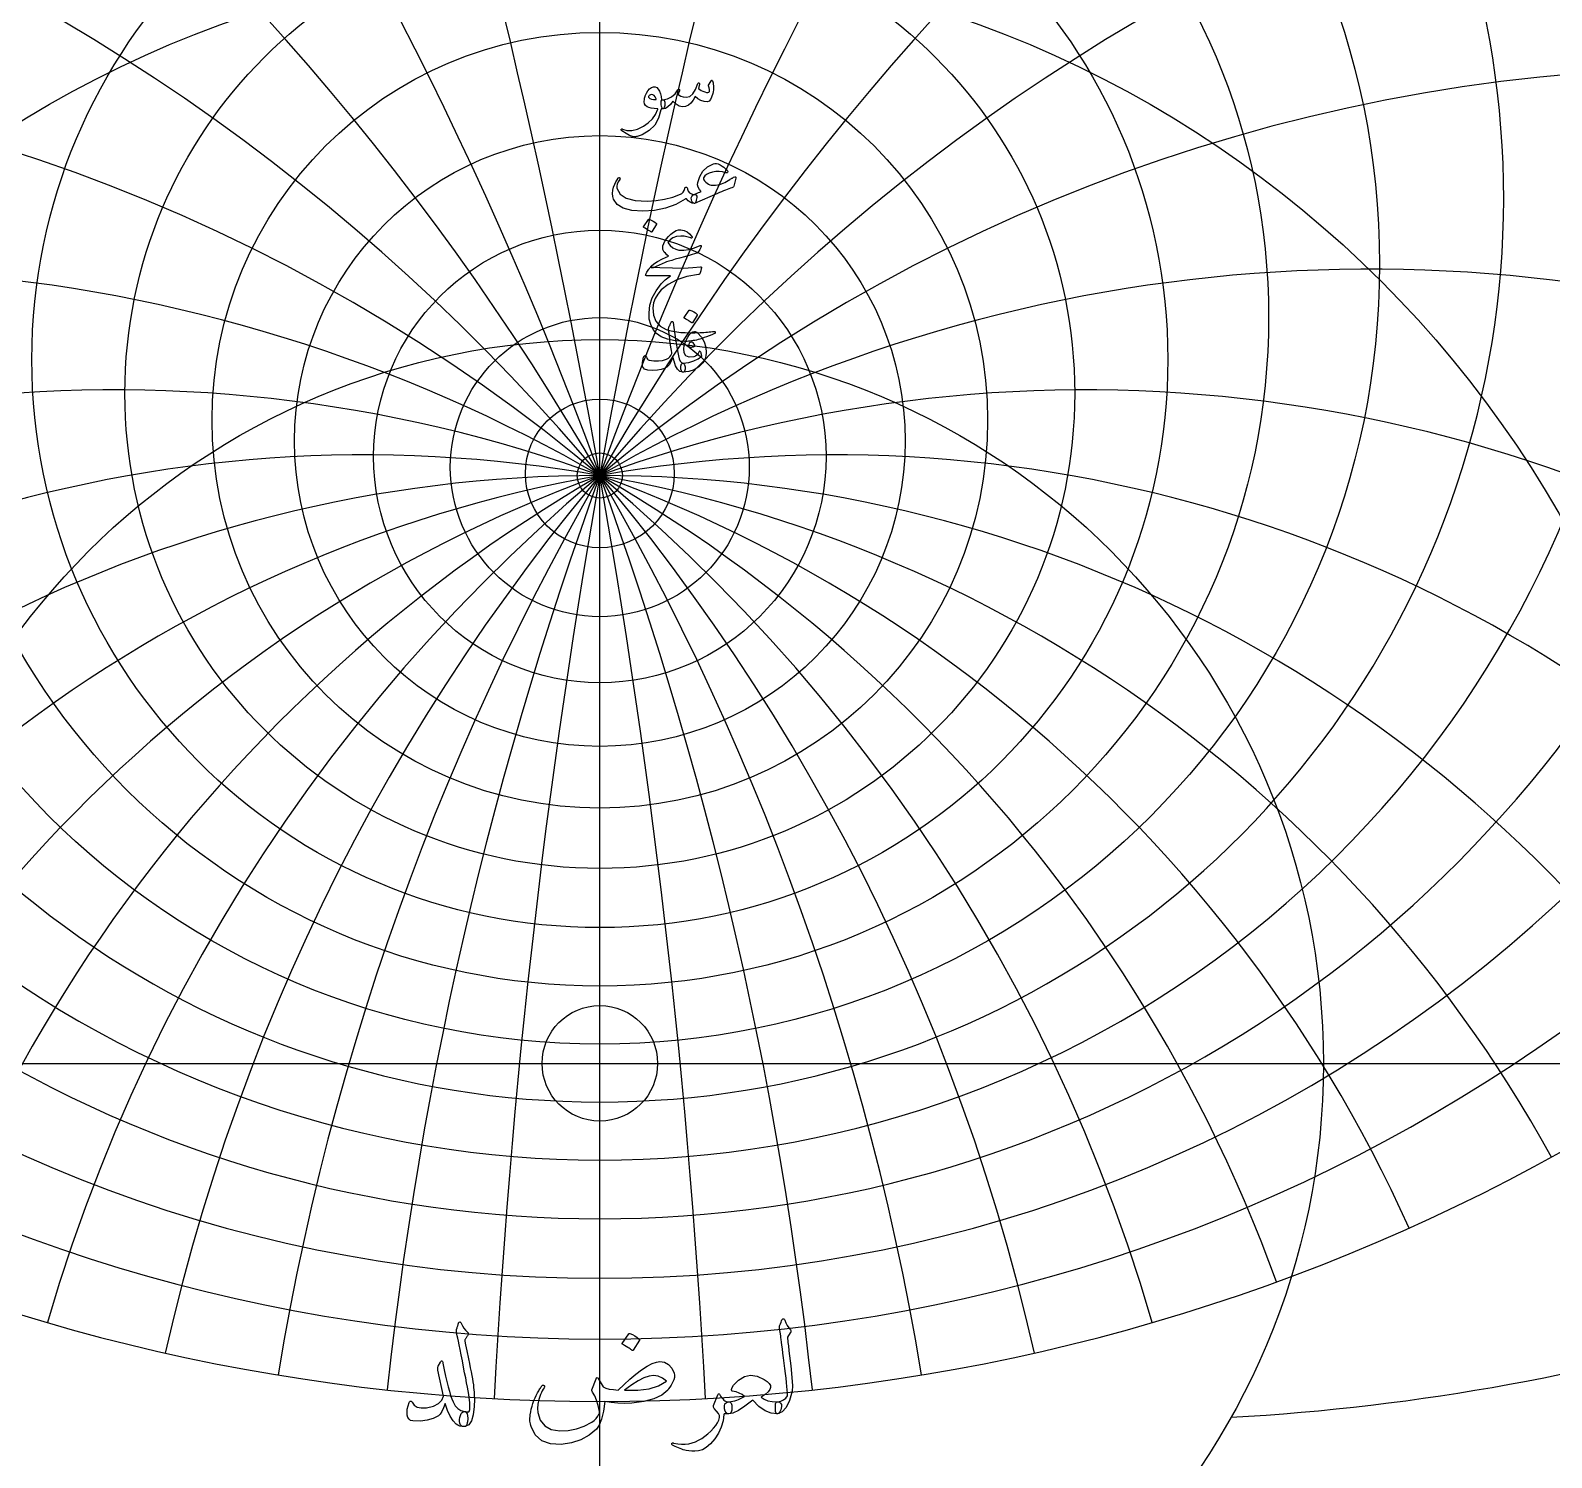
# Model space of a CAD drawing. Header units: millimetres. Extents: x -59 to 59, y -59 to 61.
# Drawn here: x -19.7 to 33, y -13.7 to 35.8 of the extents above; entities that cross this region are included whole.
import ezdxf

# ---------------------------------------------------------------- set-up
doc = ezdxf.new("R2010")
doc.units = ezdxf.units.MM
for name, color, linetype in [('CUT_INNER', 6, 'Continuous'), ('ENGRAVE', 7, 'Continuous'), ('ENGRAVE_FINE', 8, 'Continuous'), ('TEXT', 5, 'Continuous')]:
    doc.layers.add(name, color=color, linetype=linetype)

msp = doc.modelspace()

# ---------------------------------------------------------------- linework, layer by layer
at = {"layer": 'CUT_INNER'}
msp.add_circle((0, 0), 2, dxfattribs=at)
at = {"layer": 'ENGRAVE'}
for points in [[(0, -58.5), (0, 58.5)], [(-58.5, 0), (58.5, 0)]]:
    msp.add_lwpolyline(points, dxfattribs=at)
for centre, radius in [((0, 0), 58.5), ((0, 27.6786), 27.0102), ((0, 25.8456), 23.1678), ((0, 24.3767), 19.6749), ((0, 23.2031), 16.4509), ((0, 0), 38.2935), ((0, 22.275), 13.4343), ((0, 21.5563), 10.5758), ((0, 21.0209), 7.8354), ((0, 20.6504), 5.1789), ((0, 0), 25.0665), ((0, 20.4328), 2.5763), ((0, 20.361), 0.78)]:
    msp.add_circle(centre, radius, dxfattribs=at)
for centre, radius, start, end in [((0, 29.9726), 31.3098, 124.67142, 55.32858), ((0, 32.8665), 36.2168, 154.35329, 25.64671), ((0, 36.5657), 41.9475, 173.9072, 6.0928), ((0, 41.3851), 48.8286, 189.61021, 350.38979), ((0, 47.8314), 57.3791, 203.149886, 336.850114), ((0, -25.8293), 46.1903, 34, 146), ((0, -25.8293), 46.1903, 34, 146), ((0, 56.7724), 68.4799, 215.274728, 324.725272), ((17.5521, 65.5053), 77.8808, 273.175321, 301.716444)]:
    msp.add_arc(centre, radius, start, end, dxfattribs=at)
at = {"layer": 'ENGRAVE_FINE'}
for centre, radius, start, end in [((-261.9581, -25.8293), 265.9992, 3.064361, 18.309788), ((-261.9581, -25.8293), 265.9992, 3.064361, 18.309788), ((261.9581, -25.8293), 265.9992, 161.690212, 176.935639), ((261.9581, -25.8293), 265.9992, 161.690212, 176.935639), ((-126.9068, -25.8293), 135.0514, 6.171493, 36.94293), ((-126.9068, -25.8293), 135.0514, 6.171493, 36.94293), ((126.9068, -25.8293), 135.0514, 143.05707, 173.828507), ((126.9068, -25.8293), 135.0514, 143.05707, 173.828507), ((-80.0039, -25.8293), 92.3806, 9.366458, 56.253005), ((-80.0039, -25.8293), 92.3806, 9.366458, 56.253005), ((80.0039, -25.8293), 92.3806, 123.746995, 170.633542), ((80.0039, -25.8293), 92.3806, 123.746995, 170.633542), ((-55.0474, -25.8293), 71.8593, 12.699146, 76.647274), ((-55.0474, -25.8293), 71.8593, 12.699146, 76.647274), ((55.0474, -25.8293), 71.8593, 103.352726, 167.300854), ((55.0474, -25.8293), 71.8593, 103.352726, 167.300854), ((-38.7582, -25.8293), 60.2971, 16.227346, 98.578162), ((-38.7582, -25.8293), 60.2971, 16.227346, 98.578162), ((38.7582, -25.8293), 60.2971, 81.421838, 163.772654), ((38.7582, -25.8293), 60.2971, 81.421838, 163.772654), ((-26.668, -25.8293), 53.3359, 20.02075, 122.41857), ((-26.668, -25.8293), 53.3359, 20.02075, 122.41857), ((26.668, -25.8293), 53.3359, 57.58143, 159.97925), ((26.668, -25.8293), 53.3359, 57.58143, 159.97925), ((-16.8119, -25.8293), 49.1547, 24.16642, 132.82508), ((-16.8119, -25.8293), 49.1547, 24.16642, 132.82508), ((16.8119, -25.8293), 49.1547, 47.17492, 155.83358), ((16.8119, -25.8293), 49.1547, 47.17492, 155.83358), ((-8.1446, -25.8293), 46.9028, 28.77658, 139.96101), ((-8.1446, -25.8293), 46.9028, 28.77658, 139.96101), ((8.1446, -25.8293), 46.9028, 40.03899, 151.22342), ((8.1446, -25.8293), 46.9028, 40.03899, 151.22342), ((0, 126.8976), 145.5746, 246.464598, 293.535402)]:
    msp.add_arc(centre, radius, start, end, dxfattribs=at)
at = {"layer": 'TEXT'}
for points in [[(2.1191, 33.0235), (2.038, 32.7387), (1.902, 32.5002), (1.711, 32.308), (1.4652, 32.162), (1.4308, 32.1472), (1.3968, 32.1339), (1.3633, 32.1221), (1.3302, 32.1119), (1.2978, 32.1033), (1.2662, 32.0967), (1.2355, 32.0921), (1.2057, 32.0894), (1.1313, 32.1), (1.0327, 32.1387), (0.9099, 32.2055), (0.7629, 32.3004), (0.7471, 32.314), (0.7378, 32.3272), (0.735, 32.34), (0.7386, 32.3523), (0.7469, 32.3618), (0.7577, 32.3662), (0.7711, 32.3653), (0.7871, 32.3592), (0.94, 32.3097), (1.1114, 32.3099), (1.3015, 32.3599), (1.5101, 32.4596), (1.6805, 32.5752), (1.8215, 32.7113), (1.9331, 32.8676), (2.0153, 33.0442), (2.0146, 33.0505), (2.0127, 33.0555), (2.0094, 33.0592), (2.0049, 33.0615), (1.8857, 33.0685), (1.7843, 33.0823), (1.7006, 33.1031), (1.6347, 33.1307), (1.5837, 33.1736), (1.5517, 33.2328), (1.5387, 33.3085), (1.5447, 33.4006), (1.5467, 33.4128), (1.5491, 33.4252), (1.5519, 33.4379), (1.5551, 33.4508), (1.5588, 33.4641), (1.5629, 33.478), (1.5675, 33.4926), (1.5724, 33.5078), (1.6131, 33.6067), (1.6624, 33.6886), (1.7203, 33.7537), (1.7869, 33.8019), (1.855, 33.8283), (1.9175, 33.8279), (1.9744, 33.8006), (2.0256, 33.7466), (2.0704, 33.6713), (2.1043, 33.584), (2.1275, 33.4845), (2.1398, 33.3729), (2.1466, 33.373), (2.1532, 33.3733), (2.1596, 33.3739), (2.1658, 33.3746), (2.1719, 33.3754), (2.1783, 33.3759), (2.1849, 33.3763), (2.1917, 33.3764), (2.2151, 33.3714), (2.2332, 33.3565), (2.2462, 33.3316), (2.254, 33.2968), (2.2572, 33.2585), (2.2566, 33.2198), (2.252, 33.1807), (2.2436, 33.1411), (2.2326, 33.1063), (2.2202, 33.0814), (2.2066, 33.0665), (2.1917, 33.0615), (2.126, 33.0615), (2.1255, 33.0553), (2.1242, 33.0468), (2.1221, 33.0362), (2.1191, 33.0235)], [(3.8662, 34.0476), (3.8738, 34.0527), (3.8826, 34.051), (3.8928, 34.0424), (3.9042, 34.0268), (3.9166, 34.0004), (3.9259, 33.9628), (3.9321, 33.9139), (3.9354, 33.8538), (3.9365, 33.7855), (3.9328, 33.7189), (3.9244, 33.654), (3.9112, 33.5909), (3.8727, 33.4681), (3.8299, 33.3798), (3.7827, 33.3262), (3.7313, 33.3072), (3.6095, 33.3143), (3.4969, 33.3461), (3.3933, 33.4025), (3.2988, 33.4836), (3.2339, 33.3558), (3.157, 33.2562), (3.0679, 33.1846), (2.9667, 33.1411), (2.8605, 33.1316), (2.753, 33.1584), (2.6443, 33.2216), (2.5342, 33.321), (2.4451, 33.2075), (2.3578, 33.1264), (2.2721, 33.0778), (2.1882, 33.0615), (2.1714, 33.0711), (2.1554, 33.0996), (2.1402, 33.1472), (2.126, 33.2138), (2.1208, 33.2795), (2.1294, 33.3279), (2.1519, 33.3591), (2.1882, 33.3729), (2.3478, 33.409), (2.4875, 33.4793), (2.6073, 33.5837), (2.7072, 33.7223), (2.7126, 33.7299), (2.7184, 33.7353), (2.7247, 33.7386), (2.7314, 33.7396), (2.7396, 33.7388), (2.747, 33.7362), (2.7535, 33.7319), (2.7591, 33.7258), (2.7623, 33.7072), (2.7548, 33.6756), (2.7364, 33.6311), (2.7072, 33.5736), (2.7455, 33.5293), (2.8049, 33.4966), (2.8856, 33.4756), (2.9874, 33.4663), (3.1144, 33.4929), (3.2253, 33.5796), (3.3202, 33.7265), (3.3991, 33.9334), (3.403, 33.944), (3.4078, 33.9515), (3.4134, 33.9561), (3.4199, 33.9576), (3.4296, 33.9567), (3.4381, 33.9541), (3.4452, 33.9498), (3.451, 33.9438), (3.4554, 33.9351), (3.4579, 33.9265), (3.4588, 33.9178), (3.4579, 33.9092), (3.4234, 33.7639), (3.4638, 33.728), (3.5124, 33.6964), (3.5693, 33.6692), (3.6344, 33.6462), (3.6977, 33.6313), (3.746, 33.6281), (3.779, 33.6365), (3.797, 33.6566), (3.8028, 33.6873), (3.7996, 33.731), (3.7873, 33.7876), (3.7659, 33.8573), (3.7695, 33.8769), (3.7875, 33.9152), (3.8197, 33.9721), (3.8662, 34.0476)], [(1.953, 33.411), (1.9167, 33.4743), (1.8769, 33.5191), (1.8336, 33.5453), (1.7869, 33.5528), (1.759, 33.5455), (1.7342, 33.5338), (1.7123, 33.5178), (1.6935, 33.4975), (1.6875, 33.4867), (1.6866, 33.475), (1.6909, 33.4624), (1.7004, 33.449), (1.7361, 33.4177), (1.7878, 33.3963), (1.8555, 33.3848), (1.9391, 33.3833), (1.9478, 33.385), (1.953, 33.3902), (1.9547, 33.3989), (1.953, 33.411)], [(4.7086, 30.6541), (4.6394, 30.3773), (4.6316, 30.3639), (4.6187, 30.3514), (4.6005, 30.3397), (4.5772, 30.3289), (4.5254, 30.3106), (4.4703, 30.2904), (4.4121, 30.2682), (4.3505, 30.2441), (4.2858, 30.2183), (4.2178, 30.1909), (4.1465, 30.1621), (4.072, 30.1317), (3.2763, 29.7857), (3.24, 29.7937), (3.2106, 29.8177), (3.1881, 29.8577), (3.1725, 29.9137), (3.1699, 29.9732), (3.1864, 30.0236), (3.2218, 30.0649), (3.2763, 30.0971), (3.2831, 30.1002), (3.2966, 30.1062), (3.3169, 30.1149), (3.3438, 30.1265), (3.3772, 30.1406), (3.4169, 30.1572), (3.4628, 30.1761), (3.515, 30.1974), (3.4478, 30.2664), (3.4052, 30.3419), (3.3872, 30.4238), (3.3939, 30.5122), (3.4605, 30.7226), (3.5738, 30.9006), (3.7339, 31.0461), (3.9406, 31.1592), (3.9858, 31.1698), (4.0383, 31.167), (4.0982, 31.1508), (4.1655, 31.1211), (4.2353, 31.0807), (4.2995, 31.0355), (4.3581, 30.9856), (4.4111, 30.9309), (4.426, 30.9108), (4.4327, 30.8919), (4.4312, 30.8744), (4.4215, 30.8582), (4.4068, 30.8457), (4.3903, 30.8392), (4.3722, 30.8387), (4.3523, 30.8444), (4.2487, 30.877), (4.1386, 30.8919), (4.0221, 30.8891), (3.8991, 30.8686), (3.7877, 30.8353), (3.6993, 30.7907), (3.6337, 30.735), (3.5911, 30.6679), (3.5868, 30.6381), (3.5981, 30.6039), (3.6249, 30.5654), (3.6673, 30.5226), (3.7157, 30.4837), (3.7641, 30.4534), (3.8126, 30.4318), (3.861, 30.4188), (4.0061, 30.4152), (4.1611, 30.4456), (4.3261, 30.5103), (4.501, 30.6091), (4.5199, 30.621), (4.5382, 30.6325), (4.5562, 30.6435), (4.5737, 30.6541), (4.5906, 30.664), (4.6066, 30.6731), (4.6217, 30.6813), (4.636, 30.6887), (4.6755, 30.7073), (4.7008, 30.7077), (4.7119, 30.69), (4.7086, 30.6541)], [(0.6366, 30.6645), (0.6489, 30.6779), (0.6617, 30.6835), (0.6749, 30.6813), (0.6885, 30.6714), (0.6989, 30.6584), (0.7023, 30.6437), (0.6989, 30.6273), (0.6885, 30.6091), (0.6357, 30.5274), (0.602, 30.4517), (0.5873, 30.3821), (0.5916, 30.3185), (0.6999, 30.1096), (0.9108, 29.9639), (1.2241, 29.8813), (1.6399, 29.8618), (1.9484, 29.8845), (2.2445, 29.9319), (2.5279, 30.0039), (2.7989, 30.1005), (2.8467, 30.1289), (2.8862, 30.1723), (2.9176, 30.2309), (2.9407, 30.3047), (2.9485, 30.3256), (2.9615, 30.3401), (2.9796, 30.3481), (3.003, 30.3496), (3.0196, 30.3425), (3.0315, 30.328), (3.0387, 30.3062), (3.0411, 30.277), (3.0573, 30.2048), (3.1025, 30.1507), (3.1766, 30.1148), (3.2798, 30.0971), (3.317, 30.0889), (3.342, 30.0677), (3.355, 30.0335), (3.3559, 29.9864), (3.3433, 29.8986), (3.3265, 29.8359), (3.3053, 29.7982), (3.2798, 29.7857), (3.2039, 29.7957), (3.1319, 29.8255), (3.0638, 29.8752), (2.9995, 29.9449), (2.9941, 29.9477), (2.9848, 29.9457), (2.9716, 29.939), (2.9546, 29.9276), (2.6319, 29.7459), (2.2799, 29.6162), (1.8985, 29.5383), (1.4877, 29.5124), (1.108, 29.5383), (0.813, 29.6162), (0.6028, 29.7459), (0.4774, 29.9276), (0.4489, 30.029), (0.4394, 30.1325), (0.4489, 30.2383), (0.4774, 30.3462), (0.5159, 30.4465), (0.5553, 30.533), (0.5955, 30.6057), (0.6366, 30.6645)], [(1.6849, 29.2287), (1.6892, 29.233), (1.6952, 29.2356), (1.703, 29.2365), (1.7125, 29.2356), (1.7798, 29.2084), (1.8431, 29.1751), (1.9026, 29.1357), (1.9582, 29.0903), (1.9636, 29.0834), (1.966, 29.0765), (1.9653, 29.0696), (1.9616, 29.0626), (1.799, 28.7997), (1.793, 28.7934), (1.7852, 28.7919), (1.7757, 28.7952), (1.7644, 28.8032), (1.7547, 28.8101), (1.7394, 28.8205), (1.7184, 28.8343), (1.6918, 28.8516), (1.6591, 28.8724), (1.62, 28.8966), (1.5744, 28.9242), (1.5223, 28.9554), (1.5153, 28.9606), (1.5119, 28.9658), (1.5119, 28.971), (1.5153, 28.9761)], [(3.5098, 28.3226), (3.5127, 28.2981), (3.4969, 28.2525), (3.4625, 28.1857), (3.4095, 28.0977), (3.3983, 28.0834), (3.3853, 28.0717), (3.3706, 28.0626), (3.3542, 28.0562), (3.1327, 27.9952), (2.9355, 27.9403), (2.7626, 27.8914), (2.6138, 27.8486), (2.4892, 27.812), (2.3889, 27.782), (2.3128, 27.7584), (2.2609, 27.7413), (1.8423, 27.5545), (1.8129, 27.5523), (1.7904, 27.5562), (1.7748, 27.5662), (1.7662, 27.5822), (1.7659, 27.588), (1.7688, 27.5952), (1.7746, 27.6036), (1.7835, 27.6133), (1.8687, 27.6933), (1.9962, 27.7777), (2.1662, 27.8663), (2.3785, 27.9593), (2.3208, 28.0086), (2.2721, 28.0562), (2.2326, 28.102), (2.2021, 28.1461), (2.1833, 28.1943), (2.1787, 28.2525), (2.1885, 28.3206), (2.2125, 28.3987), (2.2514, 28.48), (2.3059, 28.5613), (2.3759, 28.6426), (2.4616, 28.7239), (2.5548, 28.7942), (2.6441, 28.8424), (2.7295, 28.8685), (2.811, 28.8726), (2.9215, 28.8504), (3.0212, 28.8043), (3.11, 28.7345), (3.1881, 28.6408), (3.195, 28.6292), (3.1985, 28.6184), (3.1985, 28.6084), (3.195, 28.5993), (3.1874, 28.5909), (3.1786, 28.5864), (3.1684, 28.5857), (3.157, 28.5889), (3.106, 28.6052), (3.0571, 28.6192), (3.01, 28.6311), (2.9649, 28.6408), (2.922, 28.6482), (2.8815, 28.653), (2.8433, 28.6551), (2.8075, 28.6547), (2.6585, 28.6372), (2.5333, 28.595), (2.4319, 28.5282), (2.3543, 28.4367), (2.4369, 28.328), (2.529, 28.2473), (2.6307, 28.1948), (2.7418, 28.1703), (2.9072, 28.1686), (3.0852, 28.1945), (3.2757, 28.2482), (3.4787, 28.3295), (3.4871, 28.3316), (3.4951, 28.3312), (3.5027, 28.3282), (3.5098, 28.3226)], [(2.0741, 27.5649), (2.518, 27.5493), (2.9018, 27.5476), (3.2255, 27.5597), (3.4891, 27.5856), (3.4972, 27.5866), (3.5042, 27.5861), (3.5102, 27.584), (3.515, 27.5805), (3.5186, 27.5756), (3.5207, 27.5696), (3.5212, 27.5626), (3.5202, 27.5545), (3.5134, 27.5229), (3.5068, 27.494), (3.5004, 27.4676), (3.4943, 27.4438), (3.4883, 27.4226), (3.4826, 27.404), (3.4771, 27.388), (3.4718, 27.3746), (3.4605, 27.3532), (3.4476, 27.3374), (3.4329, 27.3272), (3.4164, 27.3227), (3.0168, 27.2503), (2.6691, 27.1367), (2.3733, 26.9821), (2.1294, 26.7865), (2.0062, 26.6457), (1.9167, 26.4967), (1.8609, 26.3395), (1.8388, 26.1741), (1.86, 25.9144), (1.9443, 25.7027), (2.0918, 25.539), (2.3024, 25.4233), (2.4116, 25.3883), (2.5316, 25.3593), (2.6624, 25.3364), (2.8041, 25.3196), (2.9563, 25.3085), (3.1189, 25.3031), (3.2919, 25.3033), (3.4752, 25.3092), (3.5404, 25.3128), (3.6046, 25.317), (3.6676, 25.3215), (3.7295, 25.3265), (3.79, 25.3319), (3.8485, 25.3377), (3.905, 25.344), (3.9596, 25.3507), (3.9763, 25.3516), (3.9881, 25.3472), (3.9953, 25.3377), (3.9977, 25.323), (3.9964, 25.3059), (3.9925, 25.2927), (3.986, 25.2834), (3.9769, 25.278), (3.8792, 25.2367), (3.7866, 25.1993), (3.6993, 25.1658), (3.6171, 25.1362), (3.5403, 25.1102), (3.4692, 25.0878), (3.4037, 25.0687), (3.3438, 25.0532), (3.2875, 25.0417), (3.2326, 25.0315), (3.1793, 25.0227), (3.1275, 25.0151), (3.0771, 25.0093), (3.0277, 25.0056), (2.9793, 25.0041), (2.9321, 25.0047), (2.6095, 25.0298), (2.3405, 25.0843), (2.1251, 25.1682), (1.9634, 25.2815), (1.8447, 25.4231), (1.7618, 25.5885), (1.7149, 25.7777), (1.7039, 25.9907), (1.7378, 26.255), (1.8189, 26.5114), (1.9471, 26.7601), (2.1225, 27.001), (2.1911, 27.0738), (2.2687, 27.1437), (2.3554, 27.2105), (2.4512, 27.2743), (1.6139, 27.2812), (1.5938, 27.2898), (1.5854, 27.3054), (1.5886, 27.3279), (1.6036, 27.3573), (1.6317, 27.4001), (1.6572, 27.4386), (1.6801, 27.4728), (1.7004, 27.5026), (1.7182, 27.5279), (1.7333, 27.5485), (1.7458, 27.5642), (1.7558, 27.5753), (1.7783, 27.5772), (1.8388, 27.5761), (1.9374, 27.572), (2.0741, 27.5649)], [(3.093, 26.0835), (3.0973, 26.0879), (3.1033, 26.0905), (3.1111, 26.0913), (3.1206, 26.0905), (3.1879, 26.0632), (3.2512, 26.0299), (3.3107, 25.9906), (3.3663, 25.9452), (3.3717, 25.9382), (3.3741, 25.9313), (3.3734, 25.9244), (3.3697, 25.9175), (3.2071, 25.6545), (3.2011, 25.6483), (3.1933, 25.6468), (3.1838, 25.65), (3.1725, 25.658), (3.1628, 25.6649), (3.1474, 25.6753), (3.1265, 25.6891), (3.0999, 25.7064), (3.0672, 25.7272), (3.0281, 25.7514), (2.9825, 25.7791), (2.9303, 25.8102), (2.9234, 25.8154), (2.92, 25.8206), (2.92, 25.8258), (2.9234, 25.831)], [(2.8785, 24.2499), (2.9035, 24.2378), (2.9234, 24.2188), (2.9381, 24.1928), (2.9476, 24.16), (2.9539, 24.1193), (2.9554, 24.0804), (2.9522, 24.0432), (2.9442, 24.0077), (2.9323, 23.9775), (2.9174, 23.9558), (2.8994, 23.9429), (2.8785, 23.9385), (2.7749, 23.9673), (2.689, 24.0397), (2.6209, 24.1559), (2.5705, 24.3156), (2.5641, 24.3432), (2.5584, 24.3671), (2.5537, 24.3873), (2.5498, 24.4039), (2.5468, 24.4167), (2.5446, 24.4259), (2.5433, 24.4314), (2.5429, 24.4333), (2.5377, 24.4434), (2.5325, 24.4463), (2.5273, 24.4417), (2.5221, 24.4298), (2.4633, 24.2971), (2.3976, 24.1928), (2.3249, 24.1172), (2.2453, 24.07), (2.1299, 24.0337), (1.9945, 24.0112), (1.8393, 24.0025), (1.6641, 24.0077), (1.5471, 24.0438), (1.4833, 24.1314), (1.4727, 24.2705), (1.5153, 24.461), (1.5251, 24.4839), (1.537, 24.5007), (1.551, 24.5116), (1.5672, 24.5163), (1.5832, 24.5148), (1.5966, 24.5068), (1.6075, 24.4923), (1.6157, 24.4713), (1.6332, 24.4266), (1.6546, 24.3926), (1.6799, 24.3695), (1.7091, 24.3572), (1.8728, 24.3321), (2.0282, 24.3295), (2.1755, 24.3494), (2.3145, 24.3918), (2.3749, 24.4233), (2.4244, 24.4661), (2.4631, 24.5202), (2.491, 24.5855), (2.4892, 24.6164), (2.4806, 24.6884), (2.465, 24.8015), (2.4425, 24.9557), (2.4311, 25.0382), (2.4209, 25.1127), (2.412, 25.1792), (2.4045, 25.2377), (2.398, 25.2877), (2.3924, 25.3289), (2.3876, 25.3612), (2.3837, 25.3847), (2.3805, 25.4206), (2.3811, 25.4522), (2.3857, 25.4794), (2.3941, 25.5023), (2.4075, 25.5308), (2.42, 25.5572), (2.4317, 25.5818), (2.4425, 25.6044), (2.4523, 25.625), (2.4607, 25.6437), (2.4678, 25.6605), (2.4737, 25.6753), (2.4797, 25.6872), (2.4875, 25.6952), (2.497, 25.6993), (2.5083, 25.6995), (2.5206, 25.6948), (2.5299, 25.6874), (2.5362, 25.6775), (2.5394, 25.6649), (2.5605, 25.4879), (2.5822, 25.3203), (2.6046, 25.1619), (2.6276, 25.0128), (2.6511, 24.873), (2.6748, 24.7425), (2.6987, 24.6213), (2.7228, 24.5094), (2.752, 24.405), (2.7876, 24.3269), (2.8298, 24.2752), (2.8785, 24.2499)], [(3.2763, 25.3536), (3.3001, 25.3501), (3.3265, 25.3397), (3.3555, 25.3224), (3.387, 25.2982), (3.5222, 25.1542), (3.6162, 24.992), (3.6692, 24.8117), (3.6811, 24.6132), (3.6705, 24.5098), (3.6491, 24.4177), (3.6169, 24.3368), (3.5738, 24.2672), (3.4344, 24.1234), (3.272, 24.0207), (3.0867, 23.9591), (2.8785, 23.9385), (2.8575, 23.9435), (2.8395, 23.9584), (2.8246, 23.9833), (2.8127, 24.0181), (2.8083, 24.0374), (2.8054, 24.057), (2.804, 24.0771), (2.8041, 24.0977), (2.8053, 24.118), (2.8071, 24.1375), (2.8096, 24.1561), (2.8127, 24.1738), (2.822, 24.2045), (2.8361, 24.2274), (2.8549, 24.2426), (2.8785, 24.2499), (3.0813, 24.2772), (3.2573, 24.3278), (3.4065, 24.4017), (3.5289, 24.499), (3.523, 24.5477), (3.5159, 24.5864), (3.5075, 24.6151), (3.4977, 24.6339), (3.4861, 24.6502), (3.4752, 24.6608), (3.4653, 24.6657), (3.4562, 24.6651), (3.4499, 24.6629), (3.445, 24.6599), (3.4413, 24.656), (3.4389, 24.6512), (3.4056, 24.5829), (3.3645, 24.5301), (3.3157, 24.493), (3.259, 24.4713), (3.0945, 24.4586), (2.9814, 24.5033), (2.9198, 24.6056), (2.9096, 24.7654), (2.9234, 24.8571), (2.9511, 24.9522), (2.9926, 25.0508), (3.048, 25.1529), (3.1064, 25.2407), (3.1639, 25.3034), (3.2205, 25.341), (3.2763, 25.3536)], [(3.1621, 24.9799), (3.1278, 24.9702), (3.1007, 24.9444), (3.0811, 24.9027), (3.0687, 24.845), (3.069, 24.8359), (3.0696, 24.8294), (3.0707, 24.8255), (3.0722, 24.8242), (3.107, 24.8158), (3.1423, 24.8112), (3.1779, 24.8106), (3.214, 24.8138), (3.2458, 24.8205), (3.272, 24.8303), (3.2925, 24.843), (3.3075, 24.8588), (3.2685, 24.9144), (3.2313, 24.9531), (3.1959, 24.9749), (3.1621, 24.9799)], [(-4.9012, -9.0058), (-4.8928, -8.9836), (-4.8816, -8.9677), (-4.8675, -8.9582), (-4.8505, -8.955), (-4.8352, -8.9576), (-4.8216, -8.9654), (-4.8098, -8.9784), (-4.7997, -8.9965), (-4.7588, -9.0902), (-4.7098, -9.173), (-4.6527, -9.2448), (-4.5875, -9.3056), (-4.5662, -9.3324), (-4.5575, -9.3621), (-4.5616, -9.3947), (-4.5783, -9.4302), (-4.59, -9.4486), (-4.6019, -9.4671), (-4.6142, -9.4855), (-4.6267, -9.504), (-4.6393, -9.5224), (-4.6515, -9.5409), (-4.6635, -9.5593), (-4.6752, -9.5778), (-4.6726, -9.6225), (-4.651, -9.7473), (-4.6103, -9.9523), (-4.5506, -10.2374), (-4.5175, -10.3941), (-4.4872, -10.5413), (-4.4598, -10.679), (-4.4353, -10.8071), (-4.414, -10.9255), (-4.3961, -11.0337), (-4.3817, -11.1319), (-4.3707, -11.22), (-4.3624, -11.303), (-4.3557, -11.386), (-4.3508, -11.4691), (-4.3477, -11.5521), (-4.3462, -11.6354), (-4.3465, -11.7193), (-4.3485, -11.8038), (-4.3523, -11.8888), (-4.3843, -12.174), (-4.448, -12.3836), (-4.5434, -12.5176), (-4.6706, -12.5762), (-4.7334, -12.5779), (-4.7836, -12.56), (-4.8211, -12.5225), (-4.8459, -12.4654), (-4.8585, -12.3983), (-4.8597, -12.3305), (-4.8493, -12.2622), (-4.8274, -12.1933), (-4.798, -12.1296), (-4.7651, -12.086), (-4.7288, -12.0627), (-4.689, -12.0595), (-4.6583, -12.0617), (-4.6308, -12.0635), (-4.6064, -12.0651), (-4.5852, -12.0664), (-4.5669, -12.0669), (-4.5512, -12.0659), (-4.5381, -12.0634), (-4.5276, -12.0595), (-4.5068, -11.9909), (-4.4999, -11.8865), (-4.5068, -11.7464), (-4.5276, -11.5705), (-4.5434, -11.466), (-4.5633, -11.3462), (-4.5872, -11.2112), (-4.6152, -11.0608), (-4.6469, -10.8949), (-4.6821, -10.7131), (-4.7207, -10.5155), (-4.7628, -10.302), (-4.8043, -10.0933), (-4.8412, -9.9099), (-4.8735, -9.7519), (-4.9012, -9.6193), (-4.924, -9.512), (-4.9416, -9.4302), (-4.954, -9.3736), (-4.9612, -9.3425), (-4.9672, -9.3019), (-4.9669, -9.2583), (-4.9603, -9.2119), (-4.9473, -9.1626), (-4.9385, -9.138), (-4.9306, -9.1147), (-4.9236, -9.093), (-4.9174, -9.0727), (-4.912, -9.0538), (-4.9076, -9.0363), (-4.9039, -9.0203), (-4.9012, -9.0058)], [(6.2251, -9.0934), (6.2562, -9.0182), (6.2805, -8.9585), (6.2978, -8.9144), (6.3081, -8.8858), (6.3162, -8.8677), (6.3266, -8.8547), (6.3393, -8.8469), (6.3543, -8.8443), (6.3713, -8.8472), (6.3854, -8.8558), (6.3967, -8.8703), (6.405, -8.8904), (6.4434, -8.9893), (6.4892, -9.0784), (6.5425, -9.1577), (6.6034, -9.2272), (6.6204, -9.2494), (6.6253, -9.2745), (6.6181, -9.3024), (6.5988, -9.3333), (6.4973, -9.4763), (6.5042, -9.5403), (6.5111, -9.6031), (6.518, -9.6648), (6.525, -9.7254), (6.5319, -9.7848), (6.5388, -9.843), (6.5457, -9.9001), (6.5526, -9.956), (6.6163, -10.4738), (6.6553, -10.8786), (6.6694, -11.1704), (6.6587, -11.3491), (6.5717, -11.6735), (6.4581, -11.913), (6.3179, -12.0679), (6.1513, -12.1379), (6.1467, -12.1379), (6.1421, -12.1379), (6.1375, -12.1379), (6.1329, -12.1379), (6.1055, -12.112), (6.0879, -12.0526), (6.0801, -11.9598), (6.0821, -11.8335), (6.0864, -11.7868), (6.0994, -11.7528), (6.121, -11.7314), (6.1513, -11.7228), (6.2684, -11.6994), (6.3658, -11.657), (6.4436, -11.5956), (6.5019, -11.5152), (6.498, -11.4186), (6.4909, -11.3088), (6.4807, -11.1857), (6.4673, -11.0493), (6.451, -10.9002), (6.4321, -10.7391), (6.4106, -10.5658), (6.3866, -10.3804), (6.3644, -10.1982), (6.3439, -10.0344), (6.3252, -9.8891), (6.3081, -9.7623), (6.2934, -9.6539), (6.2816, -9.5639), (6.2727, -9.4924), (6.2666, -9.4394), (6.2205, -9.1764), (6.2191, -9.1505), (6.2193, -9.128), (6.2214, -9.109), (6.2251, -9.0934)], [(1.0033, -9.3656), (1.0091, -9.3598), (1.0171, -9.3563), (1.0275, -9.3552), (1.0402, -9.3563), (1.1299, -9.3927), (1.2143, -9.4371), (1.2936, -9.4895), (1.3677, -9.5501), (1.3749, -9.5593), (1.3781, -9.5685), (1.3772, -9.5778), (1.3723, -9.587), (1.1555, -9.9376), (1.1475, -9.9459), (1.1371, -9.948), (1.1244, -9.9436), (1.1094, -9.933), (1.0964, -9.9237), (1.076, -9.9099), (1.048, -9.8914), (1.0125, -9.8684), (0.969, -9.8407), (0.9168, -9.8084), (0.856, -9.7715), (0.7865, -9.73), (0.7773, -9.7231), (0.7727, -9.7162), (0.7727, -9.7092), (0.7773, -9.7023)], [(-4.6752, -12.5808), (-4.7683, -12.5753), (-4.8493, -12.5589), (-4.9182, -12.5315), (-4.975, -12.4931), (-5.0802, -12.3775), (-5.1791, -12.2198), (-5.2717, -12.02), (-5.3579, -11.7781), (-5.4176, -11.9327), (-5.4767, -12.0549), (-5.5352, -12.1448), (-5.5931, -12.2025), (-5.773, -12.2985), (-5.9806, -12.3605), (-6.2159, -12.3885), (-6.4788, -12.3824), (-6.5532, -12.3645), (-6.6103, -12.3248), (-6.6501, -12.2631), (-6.6726, -12.1794), (-6.6786, -12.0811), (-6.6691, -11.9753), (-6.644, -11.862), (-6.6034, -11.7412), (-6.5953, -11.7248), (-6.5849, -11.7124), (-6.5722, -11.704), (-6.5572, -11.6997), (-6.5382, -11.7003), (-6.5226, -11.7066), (-6.5105, -11.7187), (-6.5019, -11.7366), (-6.4313, -11.8401), (-6.3254, -11.9061), (-6.1845, -11.9347), (-6.0083, -11.9257), (-5.7638, -11.8695), (-5.5839, -11.7839), (-5.4686, -11.6689), (-5.4179, -11.5244), (-5.607, -10.6203), (-5.6133, -10.5788), (-5.6139, -10.5419), (-5.6087, -10.5096), (-5.5978, -10.4819), (-5.5193, -10.3435), (-5.5081, -10.3253), (-5.4974, -10.3124), (-5.4873, -10.3046), (-5.4778, -10.302), (-5.4648, -10.3089), (-5.4536, -10.3251), (-5.4441, -10.3504), (-5.4363, -10.385), (-5.3903, -10.6158), (-5.3446, -10.8284), (-5.2992, -11.0229), (-5.2541, -11.1992), (-5.2098, -11.3573), (-5.167, -11.4973), (-5.1257, -11.6191), (-5.0857, -11.7228), (-5.0122, -11.8563), (-4.9208, -11.9569), (-4.8115, -12.0246), (-4.6844, -12.0595), (-4.6487, -12.0716), (-4.6198, -12.0987), (-4.5979, -12.1408), (-4.5829, -12.1979), (-4.5789, -12.228), (-4.576, -12.2584), (-4.5743, -12.2891), (-4.5737, -12.3201), (-4.5748, -12.3514), (-4.5783, -12.383), (-4.5841, -12.4148), (-4.5921, -12.447), (-4.6112, -12.5055), (-4.6314, -12.5473), (-4.6527, -12.5724), (-4.6752, -12.5808)], [(2.0827, -10.3251), (2.2436, -10.3487), (2.3803, -10.4242), (2.4927, -10.5517), (2.5809, -10.731), (2.5907, -10.7996), (2.5832, -10.8763), (2.5584, -10.9611), (2.5163, -11.0539), (2.4679, -11.1433), (2.4241, -11.2177), (2.3849, -11.277), (2.3503, -11.3214), (2.1485, -11.4875), (1.8751, -11.6167), (1.5303, -11.7089), (1.114, -11.7643), (0.8635, -11.7764), (0.6239, -11.7712), (0.3953, -11.7487), (0.1776, -11.7089), (0.1263, -12.0471), (0.06, -12.319), (-0.0213, -12.5245), (-0.1176, -12.6638), (-0.3702, -12.8786), (-0.6573, -13.0386), (-0.9791, -13.1438), (-1.3354, -13.1943), (-1.7105, -13.1767), (-2.0101, -13.0686), (-2.2341, -12.8699), (-2.3826, -12.5808), (-2.3952, -12.5359), (-2.4056, -12.4891), (-2.4137, -12.4402), (-2.4195, -12.3893), (-2.4224, -12.3367), (-2.4218, -12.2827), (-2.4177, -12.2272), (-2.4102, -12.1702), (-2.3941, -12.0695), (-2.3733, -11.9701), (-2.348, -11.8723), (-2.318, -11.7758), (-2.2837, -11.6811), (-2.2453, -11.5884), (-2.2029, -11.4977), (-2.1565, -11.4091), (-2.1359, -11.3731), (-2.1156, -11.3387), (-2.0956, -11.3062), (-2.0758, -11.2753), (-2.0566, -11.2462), (-2.0383, -11.2188), (-2.0209, -11.1931), (-2.0043, -11.1692), (-1.9925, -11.1557), (-1.9801, -11.1473), (-1.9671, -11.1441), (-1.9536, -11.1462), (-1.9391, -11.1516), (-1.9282, -11.1588), (-1.9207, -11.1678), (-1.9167, -11.1784), (-1.9155, -11.1906), (-1.9167, -11.2038), (-1.9201, -11.2182), (-1.9259, -11.2338), (-1.9596, -11.2848), (-1.9916, -11.341), (-2.0219, -11.4025), (-2.0504, -11.4691), (-2.1104, -11.6394), (-2.1473, -11.8), (-2.1611, -11.9508), (-2.1519, -12.0918), (-2.0657, -12.3596), (-1.9086, -12.5542), (-1.6805, -12.6756), (-1.3816, -12.7238), (-1.0927, -12.7102), (-0.8119, -12.6557), (-0.5391, -12.5603), (-0.2745, -12.4239), (-0.1946, -12.3671), (-0.1257, -12.2982), (-0.0678, -12.2172), (-0.0208, -12.1241), (-0.0153, -12.1111), (-0.0127, -12.0953), (-0.013, -12.0765), (-0.0161, -12.0549), (-0.0568, -11.8485), (-0.1096, -11.6674), (-0.1744, -11.5117), (-0.2514, -11.3814), (-0.2667, -11.3575), (-0.2756, -11.3364), (-0.2782, -11.3183), (-0.2745, -11.303), (-0.1315, -10.9247), (-0.111, -10.8962), (-0.0911, -10.8844), (-0.0718, -10.8893), (-0.053, -10.9109), (0.1176, -11.2015), (0.209, -11.2448), (0.3264, -11.2776), (0.4697, -11.3001), (0.6389, -11.3122), (0.8398, -11.1165), (1.0414, -10.9351), (1.2435, -10.7682), (1.4461, -10.6157), (1.6399, -10.4885), (1.8106, -10.3977), (1.9582, -10.3432), (2.0827, -10.3251)], [(2.3088, -11.0078), (2.1672, -10.8999), (2.0193, -10.8348), (1.8651, -10.8123), (1.7045, -10.8325), (1.5303, -10.8939), (1.3308, -10.9951), (1.1059, -11.1361), (0.8557, -11.3168), (1.3115, -11.3183), (1.7056, -11.2672), (2.038, -11.1637), (2.3088, -11.0078)], [(6.1513, -11.7228), (6.2188, -11.7329), (6.2643, -11.7631), (6.288, -11.8136), (6.2897, -11.8842), (6.2672, -11.9935), (6.2366, -12.0722), (6.198, -12.1203), (6.1513, -12.1379), (5.9388, -12.1186), (5.7258, -12.033), (5.5121, -11.881), (5.2979, -11.6628), (5.0278, -11.8724), (4.7986, -12.0215), (4.6103, -12.11), (4.463, -12.1379), (4.4143, -12.127), (4.3742, -12.0941), (4.3428, -12.0393), (4.32, -11.9626), (4.3134, -11.8612), (4.335, -11.7873), (4.3849, -11.7412), (4.463, -11.7228), (4.5341, -11.7158), (4.6043, -11.7043), (4.6736, -11.6882), (4.7421, -11.6674), (4.8097, -11.6418), (4.8764, -11.6109), (4.9423, -11.5749), (5.0073, -11.5336), (4.9274, -11.4685), (4.8309, -11.416), (4.7176, -11.3762), (4.5875, -11.3491), (4.5757, -11.3442), (4.5679, -11.3341), (4.5642, -11.3188), (4.5645, -11.2984), (4.5864, -11.2277), (4.6337, -11.1496), (4.7063, -11.064), (4.8043, -10.9709), (5.0087, -10.8483), (5.2253, -10.8036), (5.4539, -10.8368), (5.6946, -10.9478), (5.7967, -11.0187), (5.8676, -11.0885), (5.9074, -11.1571), (5.916, -11.2246), (5.8907, -11.2972), (5.8284, -11.3768), (5.7292, -11.4633), (5.5931, -11.5567), (5.6903, -11.6294), (5.8157, -11.6813), (5.9694, -11.7124), (6.1513, -11.7228)], [(3.9417, -11.8519), (4.0847, -11.4829), (4.1006, -11.4535), (4.1159, -11.4391), (4.1306, -11.4396), (4.1447, -11.4552), (4.1833, -11.5198), (4.2208, -11.5752), (4.2571, -11.6213), (4.2923, -11.6582), (4.3309, -11.6864), (4.373, -11.7066), (4.4186, -11.7187), (4.4676, -11.7228), (4.516, -11.7355), (4.5506, -11.7735), (4.5714, -11.8369), (4.5783, -11.9257), (4.5714, -12.0151), (4.5506, -12.0803), (4.516, -12.1212), (4.4676, -12.1379), (4.4304, -12.1397), (4.3926, -12.1402), (4.3543, -12.1397), (4.3154, -12.1379), (4.3087, -12.1397), (4.3027, -12.1448), (4.2972, -12.1535), (4.2923, -12.1656), (4.2675, -12.3839), (4.207, -12.5958), (4.1107, -12.8013), (3.9786, -13.0005), (3.8313, -13.1738), (3.6892, -13.3015), (3.5522, -13.3837), (3.4205, -13.4203), (3.2965, -13.4298), (3.1829, -13.4307), (3.0797, -13.4229), (2.9869, -13.4065), (2.9414, -13.3938), (2.8929, -13.3788), (2.8411, -13.3615), (2.7862, -13.3419), (2.7284, -13.3194), (2.668, -13.2935), (2.605, -13.2641), (2.5394, -13.2312), (2.523, -13.2237), (2.5106, -13.215), (2.5022, -13.2052), (2.4979, -13.1943), (2.495, -13.1796), (2.4956, -13.1678), (2.4996, -13.1588), (2.5071, -13.1528), (2.5169, -13.1473), (2.5279, -13.1447), (2.54, -13.145), (2.5532, -13.1482), (2.6985, -13.1776), (2.8346, -13.192), (2.9615, -13.1914), (3.0791, -13.1758), (3.1954, -13.1451), (3.3092, -13.1038), (3.4203, -13.0517), (3.5289, -12.989), (3.6351, -12.9159), (3.7393, -12.8327), (3.8415, -12.7395), (3.9417, -12.6361), (4.017, -12.5418), (4.0767, -12.4481), (4.1208, -12.355), (4.1493, -12.2625), (4.1409, -12.1979), (4.1066, -12.1241), (4.0464, -12.0411), (3.9602, -11.9488), (3.9452, -11.9289), (3.9371, -11.9061), (3.936, -11.8805), (3.9417, -11.8519)]]:
    msp.add_lwpolyline(points, close=True, dxfattribs=at)

doc.saveas('drawing.dxf')
